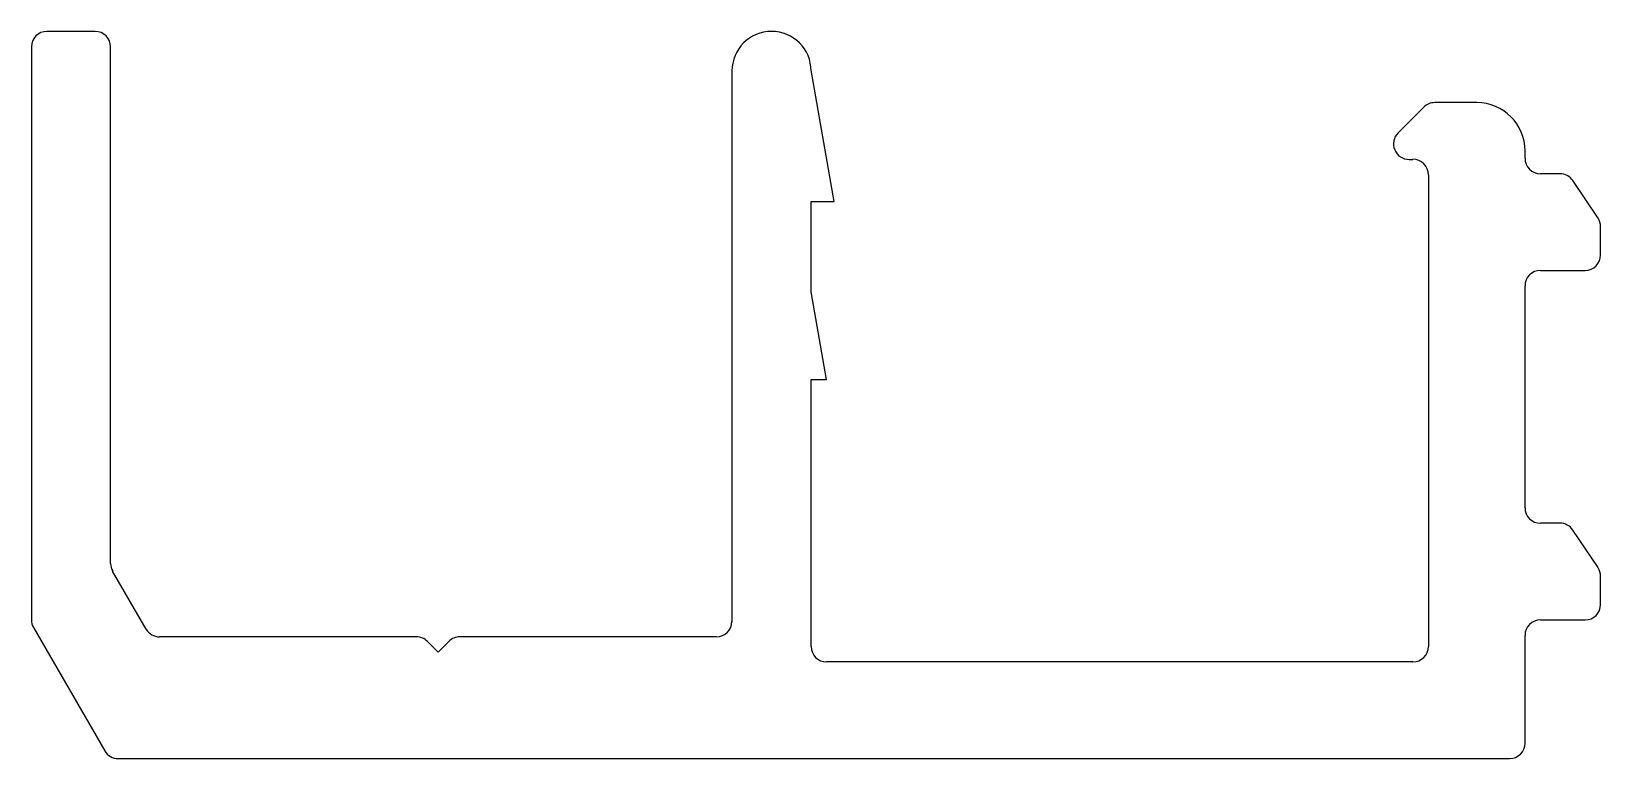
# Model space of a CAD drawing. Header units: inches. Extents: x -12.3 to 13.5, y 0.1 to 12.
import ezdxf

# ---------------------------------------------------------------- set-up
doc = ezdxf.new("R2010")
doc.units = ezdxf.units.IN
doc.header["$MEASUREMENT"] = 0

msp = doc.modelspace()

# ---------------------------------------------------------------- linework, layer by layer
at = {"color": 7, "linetype": 'Continuous'}
for p, q in [((-11.261, 12.026), (-12.055, 12.026)), ((-12.31, 11.771), (-12.31, 2.339)), ((-11.006, 3.265), (-11.006, 11.771)), ((-0.777, 11.374), (-0.777, 2.313)), ((0.909, 9.223), (0.527, 11.39)), ((11.485, 10.853), (10.794, 10.853)), ((10.614, 10.778), (10.19, 10.354)), ((10.37, 9.919), (10.434, 9.919)), ((12.281, 9.938), (12.281, 10.057)), ((10.689, 9.665), (10.689, 1.9)), ((12.856, 9.683), (12.535, 9.683)), ((13.482, 8.951), (13.067, 9.57)), ((0.527, 7.738), (0.527, 9.223)), ((0.527, 9.223), (0.909, 9.223)), ((13.525, 8.346), (13.525, 8.81)), ((12.535, 8.091), (13.196, 8.091)), ((13.196, 8.091), (13.27, 8.091)), ((12.281, 4.183), (12.281, 7.836)), ((0.782, 6.294), (0.527, 7.738)), ((0.527, 1.9), (0.527, 6.294)), ((0.527, 6.294), (0.782, 6.294)), ((12.856, 3.929), (12.535, 3.929)), ((13.482, 3.197), (13.067, 3.816)), ((-10.422, 2.185), (-10.972, 3.137)), ((13.525, 2.591), (13.525, 3.055)), ((12.535, 2.337), (13.196, 2.337)), ((13.196, 2.337), (13.27, 2.337)), ((-12.276, 2.212), (-11.103, 0.181)), ((12.281, 0.308), (12.281, 2.082)), ((-5.971, 2.058), (-10.202, 2.058)), ((-5.615, 1.807), (-5.791, 1.983)), ((-5.439, 1.983), (-5.615, 1.807)), ((-1.032, 2.058), (-5.258, 2.058)), ((10.434, 1.645), (0.782, 1.645)), ((-10.882, 0.053), (12.026, 0.053))]:
    msp.add_line(p, q, dxfattribs=at)
for centre, radius, start, end in [((-12.055, 11.771), 0.255, 90, 180), ((-11.261, 11.771), 0.255, 0, 90), ((-0.125, 11.374), 0.652, 0, 180), ((10.794, 10.598), 0.255, 90, 135), ((11.485, 10.057), 0.796, 0, 90), ((10.37, 10.174), 0.255, 135, 270), ((10.434, 9.665), 0.255, 360, 90), ((12.535, 9.938), 0.255, 180, 270), ((12.856, 9.429), 0.254, 33.7947, 90), ((13.271, 8.81), 0.254, 0, 33.7947), ((13.27, 8.346), 0.255, 270, 360), ((12.535, 7.836), 0.255, 90, 180), ((12.535, 4.183), 0.255, 180, 270), ((12.856, 3.675), 0.254, 33.7947, 90), ((-10.751, 3.265), 0.255, 180, 210), ((13.271, 3.055), 0.254, 0, 33.7947), ((13.27, 2.591), 0.255, 270, 360), ((-12.055, 2.339), 0.255, 180, 210), ((12.535, 2.082), 0.255, 90, 180), ((-10.202, 2.313), 0.255, 210, 270), ((-1.032, 2.313), 0.255, 270, 360), ((-5.971, 1.803), 0.255, 45, 90), ((-5.258, 1.803), 0.255, 90, 135), ((0.782, 1.9), 0.255, 180, 270), ((10.434, 1.9), 0.255, 270, 0), ((12.026, 0.308), 0.255, 270, 360), ((-10.882, 0.308), 0.255, 210, 270)]:
    msp.add_arc(centre, radius, start, end, dxfattribs=at)

doc.saveas('drawing.dxf')
